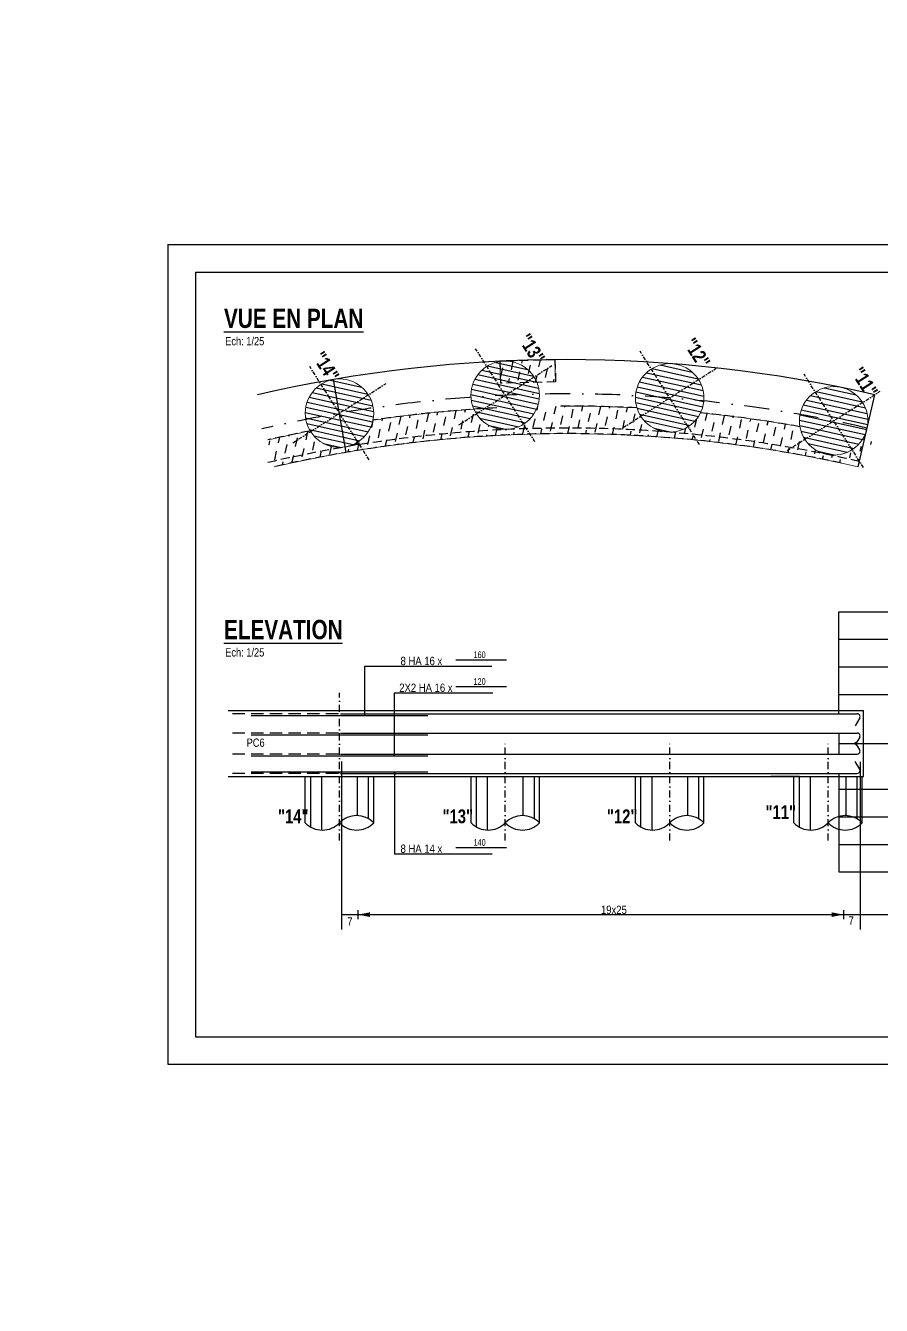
# Model space of a CAD drawing. Header units: centimetres. Extents: x 20328 to 51171, y -21855 to -16644.
# Drawn here: x 31953 to 33502, y -18962 to -16644 of the extents above; entities that cross this region are included whole.
import ezdxf
from ezdxf.enums import TextEntityAlignment as Align

# ---------------------------------------------------------------- set-up
doc = ezdxf.new("R2010")
doc.units = ezdxf.units.CM
doc.header["$LTSCALE"] = 25.4
doc.linetypes.add('CACHEX2', pattern=[19.049999999999997, 12.7, -6.35])
doc.linetypes.add('TIRETPTX2', pattern=[50.8, 25.4, -12.7, 0, -12.7])
for name, color, linetype in [('01_cote_gen', 4, 'Continuous'), ('01_fenetres', 171, 'Continuous'), ('01_linteaux', 2, 'Continuous'), ('01_murs_sup', 2, 'CACHEX2'), ('01_poch_murs', 253, 'Continuous'), ('01_texte', 230, 'Continuous')]:
    doc.layers.add(name, color=color, linetype=linetype)
for name, color, linetype, lineweight in [('01_murs_coup', 5, 'Continuous', 60), ('01_PIEUX', 5, 'Continuous', 60), ('B Général', 7, 'Continuous', 5)]:
    doc.layers.add(name, color=color, linetype=linetype, lineweight=lineweight)
doc.styles.add('impact', font='impact.ttf')
doc.styles.add('MATTE_TXT', font='arial.ttf')
doc.styles.add('STYLE2', font='ARIALN.TTF')

msp = doc.modelspace()

# ---------------------------------------------------------------- hatches: boundary and pattern name
at = {"layer": '01_murs_sup', "ltscale": 3}
h = msp.add_hatch(dxfattribs=at)
h.set_pattern_fill('DASH', color=256, scale=5, angle=90.4827783316548)
h.set_pattern_definition([(90.48277833165473, (14459.82592534084, 23248.99848804933), (-16.00819875265826, 15.74067414996544), [15.875, -15.875])])
h.paths.add_polyline_path([(30311.9779265077, -17572.42931596035, 0.002531451353049674), (30287.41211974768, -17571.60152396928), (30266.27980001102, -17593.09300338281, -0.002574667747263947), (30291.04470196162, -17593.71831641072)])
h.paths.add_polyline_path([(30340.2725023565, -17543.65385250217, -0.006516405898975369), (30404.19841217061, -17547.67570505511, -0.04627340198228324), (30411.43881792212, -17538.80392805338), (30386.54178884568, -17514.32297126057, 0.004067861401506169), (30346.10749460005, -17511.90857705057), (30287.41211974768, -17571.60152396928, -0.002531451353049659), (30311.9779265077, -17572.42931596035)])
h.paths.add_polyline_path([(30346.10749460005, -17511.90857705057, 0.002955468585828464), (30316.70834640735, -17510.56721877399), (30257.3569823045, -17570.92730397415, -0.003096146297348388), (30287.41211974768, -17571.60152396928)])
h.paths.add_polyline_path([(30461.71848428635, -17520.57156239299, 0.007575990962309219), (30386.54178884568, -17514.32297126057), (30411.43881792212, -17538.80392805338, -0.2267463357051544)])
h.paths.add_polyline_path([(30482.56701491248, -17554.8963382013), (30499.11694618149, -17538.06512839585, 0.4142135623730951), (30411.43881792212, -17538.80392805338), (30421.89473368372, -17549.08510743438, -0.006200760919027776)])
h.paths.add_polyline_path([(30524.9117838674, -17527.60541993427, 0.001401672488549907), (30511.05597122326, -17525.92319063888), (30499.11694618149, -17538.06512839585, -0.09982294667140483), (30512.8527487642, -17558.3668033891, -0.0008315451278062832), (30520.9659585717, -17559.36121409434)])
h.paths.add_polyline_path([(27972.25502006764, -18516.2527981133), (27993.07693111149, -18536.72673912222), (28007.90288839383, -18521.64880353873), (27987.08097734997, -18501.17486252982)], flags=9)
h.paths.add_polyline_path([(28954.99488839165, -17942.06071135946), (28975.81679943551, -17962.53465236837), (28990.64275671782, -17947.45671678488), (28969.82084567397, -17926.98277577596)], flags=9)
h.paths.add_polyline_path([(29518.40861981643, -20956.75280732123), (29597.44367626726, -21034.46705170553), (29629.66140649249, -21001.70175690994), (29550.62635004167, -20923.98751252564)], flags=9)
h.paths.add_polyline_path([(27580.21025022123, -17779.35058250239), (27623.75676317994, -17822.16935806887), (27678.54963881629, -17766.44523617656), (27635.00312585759, -17723.62646061011)], flags=9)
h.paths.add_polyline_path([(27789.22150015241, -17567.53584916419), (27831.9532363832, -17609.55346432815), (27884.53750766672, -17556.07548368581), (27841.80577143592, -17514.05786852185)], flags=9)
h.paths.add_polyline_path([(28644.32806140557, -16697.36752952108), (28685.60641212168, -16737.95604775083), (28738.19068340519, -16684.47806710848), (28696.91233268907, -16643.88954887873)], flags=9)
h.paths.add_polyline_path([(29630.46661755684, -17879.94671618729), (29712.51485557673, -17897.47925502068), (29734.45650492322, -17794.79739672062), (29652.40826690333, -17777.26485788723)], flags=9)
h.paths.add_polyline_path([(31595.93884278206, -18192.71867867738), (31677.98708080195, -18210.25121751076), (31699.92873014846, -18107.5693592107), (31617.88049212856, -18090.03682037732)], flags=9)
h.paths.add_polyline_path([(31279.47902537702, -17991.91639288531), (31337.26871637961, -18048.74031840689), (31410.88669617647, -17973.87114550756), (31353.09700517385, -17917.04721998596)], flags=9)
h.paths.add_polyline_path([(31834.83228958178, -18589.34029985794), (31910.46605891755, -18663.71009849942), (31951.83043934031, -18621.64269930296), (31876.19667000453, -18547.27290066146)], flags=9)
h.paths.add_polyline_path([(32487.17179994563, -18530.1258974008), (32643.45736795592, -18683.79966410013), (32675.69661971104, -18651.01248200006), (32519.41105170073, -18497.33871530072)], flags=9)
h.paths.add_polyline_path([(31810.93355358171, -18429.95317607757), (32052.06015034262, -18667.05013165315), (32084.12722985872, -18634.43804798887), (31843.0006330978, -18397.34109241329)], flags=9)
h.paths.add_polyline_path([(32212.70331382975, -18892.34377743463), (32368.98888184006, -19046.01754413396), (32401.22813359517, -19013.23036203388), (32244.94256558488, -18859.55659533456)], flags=9)
h.paths.add_polyline_path([(31777.24159783004, -18464.1593775378), (31933.52716584033, -18617.83314423711), (31965.76641759545, -18585.04596213704), (31809.48084958514, -18431.37219543772)], flags=9)
h.paths.add_polyline_path([(32270.2940055815, -19017.52469975478), (32345.92777491727, -19091.89449839626), (32387.29215534005, -19049.8270991998), (32311.65838600427, -18975.4573005583)], flags=9)
h.paths.add_polyline_path([(32246.39526958143, -18858.13757597442), (32487.52186634235, -19095.23453154999), (32519.58894585844, -19062.62244788571), (32278.46234909752, -18825.52549231014)], flags=9)
h.paths.add_polyline_path([(28192.59515067659, -18655.43669002857), (28279.9993106072, -18741.38017572625), (28309.65122516884, -18711.22430455634), (28222.24706523821, -18625.28081885864)], flags=9)
h.paths.add_polyline_path([(28111.55013997697, -18681.73673234814), (28248.6945306491, -18816.58920378608), (28280.91226087433, -18783.82390899049), (28143.76787020219, -18648.97143755255)], flags=9)
h.paths.add_polyline_path([(28501.76037563679, -18928.33925490778), (28636.39689371288, -18927.13735211351), (28635.9735469957, -18879.71427579443), (28501.3370289196, -18880.91617858871)], flags=9)
h.paths.add_polyline_path([(27502.64653554363, -19897.39330361864), (27497.45485312376, -20031.9350555161), (27544.8445499126, -20033.76372395716), (27550.03623233248, -19899.2219720597)], flags=9)
h.paths.add_polyline_path([(28420.70627113675, -21271.00407036227), (28555.02803790397, -21280.28305427845), (28558.29637823769, -21232.97084294278), (28423.97461147046, -21223.6918590266)], flags=9)
h.paths.add_polyline_path([(29574.92539248204, -19249.70914525777), (29675.5457184983, -19147.37870107987), (29642.75853639824, -19115.13944932478), (29542.13821038197, -19217.46989350269)], flags=9)
h.paths.add_polyline_path([(29557.49390487807, -19198.56365588311), (29635.20814926235, -19119.52859943228), (29602.44285446676, -19087.31086920705), (29524.72861008247, -19166.34592565788)], flags=9)
h.paths.add_polyline_path([(27639.41997023204, -19180.96679873493), (27741.74311864178, -19281.5799509079), (27773.96084886701, -19248.81465611233), (27671.63770045725, -19148.20150393936)], flags=9)
h.paths.add_polyline_path([(27690.54387711441, -19163.5499636297), (27769.57893356523, -19241.264208014), (27801.79666379043, -19208.49891321842), (27722.76160733962, -19130.78466883411)], flags=9)
h.paths.add_polyline_path([(30303.6429579136, -18550.85540740789), (30416.32060987236, -18661.65002150008), (30445.97252443395, -18631.49415033016), (30333.29487247523, -18520.69953623794)], flags=9)
h.paths.add_polyline_path([(30339.9371570297, -18482.15193088653), (30477.08884346998, -18617.01157616774), (30509.32809522507, -18584.22439406768), (30372.17640878479, -18449.36474878647)], flags=9)
h.paths.add_polyline_path([(30407.50752666702, -18445.22558214609), (30514.82413486221, -18550.74874476066), (30544.47604942383, -18520.59287359071), (30437.15944122862, -18415.06971097615)], flags=9)
h.paths.add_polyline_path([(30796.5200168988, -18154.79311523839), (30785.92399001238, -18318.90911674645), (30831.78008176705, -18321.86978101242), (30842.37610865347, -18157.75377950438)], flags=9)
h.paths.add_polyline_path([(31214.96313779048, -18262.31764918568), (31148.21383614286, -18412.62023887169), (31190.21028548523, -18431.27084010977), (31256.95958713283, -18280.96825042374)], flags=9)
h.paths.add_polyline_path([(30791.27016124109, -19409.36953506338), (30810.65607841924, -19428.43148014127), (30825.48203570204, -19413.35354455827), (30806.09611852389, -19394.29159948037)], flags=9)
h.paths.add_polyline_path([(30716.34526312918, -19496.97809425094), (30737.16717417238, -19517.45203526053), (30751.99313145519, -19502.37409967754), (30731.17122041198, -19481.90015866793)], flags=9)
h.paths.add_polyline_path([(30679.81726593404, -19609.71985856617), (30701.1178415989, -19630.66446488633), (30715.94379888172, -19615.58652930333), (30694.64322321683, -19594.64192298316)], flags=9)
h.paths.add_polyline_path([(30780.27245658788, -19698.67914515673), (30801.57303225275, -19719.62375147688), (30816.39898953557, -19704.54581589387), (30795.09841387067, -19683.60120957371)], flags=9)
h.paths.add_polyline_path([(30848.74810399636, -19768.81533917941), (30869.57001503954, -19789.289280189), (30884.39597232236, -19774.21134460599), (30863.57406127917, -19753.73740359641)], flags=9)
h.paths.add_polyline_path([(30920.0520781229, -19838.9277009551), (30941.35265378776, -19859.87230727524), (30956.17861107059, -19844.79437169224), (30934.8780354057, -19823.84976537207)], flags=9)
h.paths.add_polyline_path([(31277.61862268389, -19790.41456035908), (31294.61121675361, -19807.12317888415), (31309.43717403642, -19792.04524330114), (31292.4445799667, -19775.33662477609)], flags=9)
h.paths.add_polyline_path([(31201.1842322249, -19866.72172879799), (31222.48480788976, -19887.66633511812), (31237.31076517258, -19872.58839953511), (31216.0101895077, -19851.64379321498)], flags=9)
h.paths.add_polyline_path([(31113.37695427617, -19936.05340942984), (31134.67752994104, -19956.99801574999), (31149.50348722386, -19941.920080167), (31128.20291155898, -19920.97547384683)], flags=9)
h.paths.add_polyline_path([(31008.3379286812, -19910.31123260768), (31030.11716896777, -19931.72650423841), (31044.94312625056, -19916.6485686554), (31023.16388596399, -19895.23329702468)], flags=9)
h.paths.add_polyline_path([(31289.39128392613, -19415.94549284188), (31307.98256369223, -19397.03824028419), (31292.90462810824, -19382.21228300236), (31274.31334834217, -19401.11953556006)], flags=9)
h.paths.add_polyline_path([(31344.41512202783, -19470.52776909963), (31363.47706838141, -19451.14185317586), (31348.39913377403, -19436.31589490085), (31329.33718742046, -19455.70181082464)], flags=9)
h.paths.add_polyline_path([(31431.25336441981, -19555.92204207615), (31450.31531077338, -19536.53612615238), (31435.23737616599, -19521.71016787738), (31416.17542981242, -19541.09608380115)], flags=9)
h.paths.add_polyline_path([(31399.6246237538, -19651.68149880779), (31418.21590476532, -19632.77424747471), (31403.13797015793, -19617.94828919971), (31384.54668914643, -19636.8555405328)], flags=9)
h.paths.add_polyline_path([(31232.6313714855, -19360.61211589846), (31251.69331656212, -19341.22619871905), (31236.61538097815, -19326.40024143724), (31217.55343590153, -19345.78615861664)], flags=9)
h.paths.add_polyline_path([(31160.64544045849, -19290.29992604964), (31180.17805084563, -19270.43534424853), (31165.10011526165, -19255.60938696671), (31145.56750487451, -19275.47396876782)], flags=9)
h.paths.add_polyline_path([(31059.42331102793, -19239.86056485475), (31078.48525610455, -19220.47464767536), (31063.40732052058, -19205.64869039353), (31044.34537544396, -19225.03460757295)], flags=9)
h.paths.add_polyline_path([(30949.66651441319, -19273.79009955276), (30969.05243159258, -19292.85204462937), (30983.8783888744, -19277.7741090454), (30964.492471695, -19258.71216396877)], flags=9)
h.paths.add_polyline_path([(30886.51513325543, -19338.01478595734), (30901.5930688394, -19352.84074323915), (30916.41902612122, -19337.76280765517), (30901.34109053724, -19322.93685037336)], flags=9)
h.paths.add_polyline_path([(31234.18925258745, -20656.73727107184), (31346.8669045462, -20767.53188516401), (31376.51881910782, -20737.37601399409), (31263.84116714905, -20626.5813999019)], flags=9)
h.paths.add_polyline_path([(31270.50503419584, -20588.01914205173), (31407.64942486797, -20722.87161348965), (31439.86715509319, -20690.10631869406), (31302.72276442108, -20555.25384725613)], flags=9)
h.paths.add_polyline_path([(31338.05382134085, -20551.10744581002), (31445.37042953607, -20656.6306084246), (31475.02234409767, -20626.47473725467), (31367.70573590247, -20520.9515746401)], flags=9)
h.paths.add_polyline_path([(27823.7967137839, -18328.3673217529), (27917.2538065762, -18420.26258521892), (27971.88428483368, -18364.70362077145), (27878.42719204138, -18272.80835730544)], flags=9)
h.paths.add_polyline_path([(28102.59934866263, -18201.38074030917), (28195.73713706156, -18292.96203550935), (28250.33513584325, -18237.43610255087), (28157.19734744433, -18145.85480735069)], flags=9)
edge = h.paths.add_edge_path()
edge.add_line((30555.38919843256, -17563.88562977775), (30559.78326997803, -17532.18875082644))
edge.add_arc((30217.94481633492, -19998.05940721048), 2489.452072727042, 82.10750877364764, 82.9170000000046)
edge.add_line((30524.9117838674, -17527.60541993427), (30520.96595857169, -17559.36121409434))
edge.add_arc((30217.9448163349, -19998.05940721195), 2457.452072728496, 82.10750877365189, 82.9170000000081, ccw=False)
h = msp.add_hatch(dxfattribs=at)
h.set_pattern_fill('DASH', color=256, scale=4.999999999999999, angle=77.50659548739159)
h.set_pattern_definition([(77.50659548739159, (24546.56230170165, 30242.93734363807), (-12.06489978886831, 18.93328928328528), [15.87499999999999, -15.87499999999999])])
h.paths.add_polyline_path([(32911.37720146558, -17249.08126737113, 7.789814527231947e-05), (32910.60153330435, -17249.08769498211), (32871.51430050144, -17250.12146568588), (32896.58988947995, -17289.47225917668), (32912.43437072464, -17289.05320775368)])
h.paths.add_polyline_path([(32885.17087177784, -17271.55254419615), (32871.51430050144, -17250.12146568588), (32821.02007984075, -17251.45692594453, 0.0003011553045554507), (32818.02427500114, -17251.59195850714, -0.2613924196943135), (32871.50340842728, -17280.26189064015)])
h.paths.add_polyline_path([(32896.58988947995, -17289.47225917668), (32885.17087177784, -17271.55254419615), (32871.50340842728, -17280.26189064015, -0.04433632417179281), (32876.55855630318, -17290.00204355665)])
h.paths.add_polyline_path([(32871.50340842728, -17280.26189064015, 0.2613924196927908), (32818.0242750015, -17251.59195850711, 0.0001685235569896245), (32816.3479235891, -17251.66909613789), (32818.19585039656, -17291.5456078162), (32855.33755406633, -17290.56329204737)])
h.paths.add_polyline_path([(32816.3479235891, -17251.66909613789, 0.0001686728783970372), (32814.67013928328, -17251.74743362048, 0.01316768231005986), (32811.42134566935, -17252.07253324518), (32812.46932665218, -17291.69706168122), (32818.19585039656, -17291.5456078162)])
h = msp.add_hatch(dxfattribs=at)
h.set_pattern_fill('DASH', color=256, scale=4.999999999999999, angle=77.50659548739159)
h.set_pattern_definition([(77.50659548739159, (13783.04399605788, 47133.98570317073), (-12.06489978886831, 18.93328928328528), [15.87499999999999, -15.87499999999999])])
edge = h.paths.add_edge_path()
edge.add_line((32391.45286364094, -17394.40503802159), (32402.68016370106, -17443.12821252163))
edge.add_arc((32931.58750761431, -19738.43025985033), 2355.452072727606, 77.7845747491304, 102.97618284423982, ccw=False)
edge.add_line((33429.97273609598, -17436.30805828326), (33489.2746264976, -17398.51898981867))
edge.add_arc((32931.58750773159, -19738.43025934435), 2405.45207220822, 76.59440141674703, 77.11280881533791)
edge.add_arc((33416.07256376458, -17359.81768194765), 62.00000000013043, -57.493404512558016, -32.981961501997375, ccw=False)
edge.add_arc((33416.07256376468, -17359.81768194775), 61.99999999998544, -170.04352053426692, -57.49340451260838, ccw=False)
edge.add_arc((32931.58750761404, -19738.43025985196), 2405.45207272925, 79.86170914847517, 84.1958088152955)
edge.add_arc((33119.07557130604, -17318.22948483954), 62.00000000005736, -57.49340451260838, -25.898961502016277, ccw=False)
edge.add_arc((33119.07557130605, -17318.22948483961), 61.99999999998544, -162.96052053429014, -57.49340451260838, ccw=False)
edge.add_arc((32931.5875076145, -19738.43025984572), 2405.452072723, 86.94470914846958, 91.27880881530027)
edge.add_arc((32819.21697384298, -17313.58048542529), 61.99999999988232, -57.493404512645384, -18.815961501985726, ccw=False)
edge.add_arc((32819.21697384288, -17313.58048542521), 62.00000000001454, -155.87752053420354, -57.49340451260838, ccw=False)
edge.add_arc((32931.5875076146, -19738.43025985265), 2405.452072729927, 94.02770914846808, 98.36180881528674)
edge.add_arc((32521.07347266628, -17345.94164075509), 61.99999999997031, -57.49340451261179, -11.732961502042087, ccw=False)
edge.add_arc((32521.07347266625, -17345.94164075505), 62.00000000001454, -148.79452053418743, -57.49340451260838, ccw=False)
edge.add_arc((32931.58750762543, -19738.43025990199), 2405.452072780447, 101.110709148482, 102.9761828442427)
at = {"layer": '01_poch_murs'}
h = msp.add_hatch(dxfattribs=at)
h.set_pattern_fill('ANSI31', color=256, scale=3, angle=-57.4934045126084)
h.set_pattern_definition([(347.5065954873915, (27929.95317129511, 22752.54934049674), (2.06051684832509, 9.299456721646077), [])])
h.paths.add_polyline_path([(32873.37526457231, -17280.20462825001, 0.4142135623730951), (32787.77023520286, -17261.23678845067), (32821.08882998792, -17313.52322303507)])
h.paths.add_polyline_path([(32821.08882998792, -17313.52322303507), (32787.77023520286, -17261.23678845067, 0.4142135623730951), (32768.8023954035, -17346.84181782012)])
h.paths.add_polyline_path([(32873.37526457231, -17280.20462825001), (32821.08882998792, -17313.52322303507), (32854.40742477297, -17365.80965761947, 0.4142135623730951)])
h.paths.add_polyline_path([(32854.40742477297, -17365.80965761947), (32821.08882998792, -17313.52322303507), (32768.8023954035, -17346.84181782012, 0.4142135623730951)])
h = msp.add_hatch(dxfattribs=at)
h.set_pattern_fill('ANSI31', color=256, scale=3, angle=-57.4934045126084)
h.set_pattern_definition([(347.5065954873915, (28227.93991261331, 22747.84307869224), (2.06051684832509, 9.299456721646077), [])])
h.paths.add_polyline_path([(33171.36200589049, -17284.91089005451, 0.4142135623730951), (33085.75697652104, -17265.94305025517), (33119.07557130609, -17318.22948483957)])
h.paths.add_polyline_path([(33119.07557130609, -17318.22948483957), (33085.75697652104, -17265.94305025517, 0.4142135623730951), (33066.78913672169, -17351.54807962463)])
h.paths.add_polyline_path([(33171.36200589049, -17284.91089005451), (33119.07557130609, -17318.22948483957), (33152.39416609115, -17370.51591942398, 0.4142135623730951)])
h.paths.add_polyline_path([(33152.39416609115, -17370.51591942398), (33119.07557130609, -17318.22948483957), (33066.78913672169, -17351.54807962463, 0.4142135623730951)])
h = msp.add_hatch(dxfattribs=at)
h.set_pattern_fill('ANSI31', color=256, scale=3, angle=-57.4934045126084)
h.set_pattern_definition([(347.5065954873915, (27629.93781397345, 22720.13092277672), (2.06051684832509, 9.299456721646077), [])])
h.paths.add_polyline_path([(32573.35990725063, -17312.62304597002, 0.4142135623730951), (32487.75487788116, -17293.65520617068), (32521.07347266622, -17345.94164075507)])
h.paths.add_polyline_path([(32521.07347266622, -17345.94164075507), (32487.75487788116, -17293.65520617068, 0.4142135623730951), (32468.78703808182, -17379.26023554013)])
h.paths.add_polyline_path([(32573.35990725063, -17312.62304597002), (32521.07347266622, -17345.94164075507), (32554.39206745128, -17398.22807533947, 0.4142135623730951)])
h.paths.add_polyline_path([(32554.39206745128, -17398.22807533947), (32521.07347266622, -17345.94164075507), (32468.78703808182, -17379.26023554013, 0.4142135623730951)])
h = msp.add_hatch(dxfattribs=at)
h.set_pattern_fill('ANSI31', color=256, scale=3, angle=-57.4934045126084)
h.set_pattern_definition([(347.5065954873915, (28524.93690507191, 22706.25488158409), (2.06051684832509, 9.299456721646077), [])])
h.paths.add_polyline_path([(33468.35899834911, -17326.49908716267, 0.4142135623730951), (33382.75396897965, -17307.53124736332), (33416.07256376471, -17359.81768194772)])
h.paths.add_polyline_path([(33416.07256376471, -17359.81768194772), (33382.75396897965, -17307.53124736332, 0.4142135623730951), (33363.78612918031, -17393.13627673278)])
h.paths.add_polyline_path([(33468.35899834911, -17326.49908716267), (33416.07256376471, -17359.81768194772), (33449.39115854977, -17412.10411653212, 0.4142135623730951)])
h.paths.add_polyline_path([(33449.39115854977, -17412.10411653212), (33416.07256376471, -17359.81768194772), (33363.78612918031, -17393.13627673278, 0.4142135623730951)])
at = {"layer": '01_poch_murs', "ltscale": 3}
h = msp.add_hatch(color=256, dxfattribs=at)
h.dxf.hatch_style = 1
h.paths.add_polyline_path([(32557.2921097027, -17402.77907367687), (32554.39206745128, -17398.22807533947, -0.09968255026306996), (32531.55848716054, -17407.0486327532, -0.00275693657814753)])

# ---------------------------------------------------------------- linework, layer by layer
at = {"layer": '01_cote_gen', "ltscale": 3}
for p, q in [((32533.24961853064, -17416.90459920446), (32510.58845817199, -17284.834648757)), ((33353.81223277291, -18004.33994296742), (33301.93940133967, -18004.33994296742))]:
    msp.add_line(p, q, dxfattribs=at)
at = {"layer": '01_fenetres', "ltscale": 30}
for p, q in [((32260.30396148036, -17090.41257461515), (34260.30396148036, -17090.41257461515)), ((32260.30396148036, -17090.41257461515), (32260.30396148036, -18475.41257461515)), ((32260.30396148036, -18475.41257461515), (34260.30396148036, -18475.41257461515))]:
    msp.add_line(p, q, dxfattribs=at)
at = {"layer": '01_linteaux', "linetype": 'TIRETPTX2', "ltscale": 0.01}
for p, q in [((32875.08251289812, -17397.84900842165), (32767.60317488181, -17229.18309040743)), ((33172.81524031426, -17402.56244384668), (33065.33590229794, -17233.89652583248)), ((32574.81314167439, -17430.27459976218), (32467.33380365807, -17261.60868174797)), ((32737.00988488286, -17367.2557184227), (32905.67580289707, -17259.77638040639)), ((33034.74261229899, -17371.96915384773), (33203.4085303132, -17264.48981583142)), ((32436.74051365914, -17399.68130976325), (32605.40643167336, -17292.20197174694)), ((32436.74051365913, -17399.68130976323), (32605.40643167333, -17292.20197174691)), ((33469.81223277286, -17444.15064095483), (33362.33289475655, -17275.48472294062)), ((33331.7396047576, -17413.55735095589), (33500.40552277182, -17306.07801293957))]:
    msp.add_line(p, q, dxfattribs=at)
at = {"layer": '01_linteaux'}
for p, q in [((33460.49485152843, -17443.12821252181), (33490.58401568724, -17312.55010486122)), ((32732.04266279643, -17792.50657708004), (32823.31133470513, -17792.50657708004)), ((32732.04266279643, -17841.02341250544), (32823.31133470513, -17841.02341250544)), ((32319.2999969823, -17884.33994296742), (32459.07347266626, -17884.33994296742)), ((32361.07347266626, -17893.60032049551), (32681.07347266626, -17893.60032049552)), ((32459.07347266626, -17884.33994296742), (33469.81223277286, -17884.33994296742)), ((32523.07347266626, -17890.33994296742), (33458.81223277286, -17890.33994296742)), ((33469.81223277286, -18004.33994296742), (33469.81223277286, -17884.33994296742)), ((33463.14235979178, -17897.83994296742), (33454.9724868107, -17911.99057806203)), ((32361.07347266626, -17928.60032049551), (32681.07347266626, -17928.60032049552)), ((32523.07347266626, -17925.33994296742), (33458.81223277286, -17925.33994296742)), ((33463.14235979178, -17932.83994296742), (33454.9724868107, -17946.99057806203)), ((33463.14235979178, -17955.83994296742), (33454.9724868107, -17941.68930787281)), ((32523.07347266625, -17963.33994296741), (33458.81223277286, -17963.33994296742)), ((32361.07347266626, -17966.6003204955), (32681.07347266626, -17966.60032049551)), ((33463.14235979178, -17990.83994296742), (33454.9724868107, -17976.68930787281)), ((32319.2999969823, -18004.33994296742), (33469.81223277286, -18004.33994296742)), ((32361.07347266626, -17995.69327105608), (32681.07347266626, -17995.69327105609)), ((32459.07347266626, -18088.04402841406), (32459.07347266627, -18004.33994296742)), ((32523.07347266625, -17998.33994296741), (33458.81223277286, -17998.33994296742)), ((32583.07347266626, -18088.04402841406), (32583.07347266627, -18004.33994296742)), ((32759.39885378932, -18088.04402841403), (32759.3988537893, -18004.33994296742)), ((32883.39885378932, -18088.04402841403), (32883.39885378931, -18004.33994296742)), ((33057.0755713061, -18088.04402841403), (33057.07557130608, -18004.33994296742)), ((33181.0755713061, -18088.04402841403), (33181.07557130609, -18004.33994296742)), ((33343.81223277288, -18088.04402841408), (33343.81223277288, -18004.33994296742)), ((33467.81223277288, -18088.04402841408), (33467.81223277289, -18004.33994296743)), ((32732.04266279643, -18132.50981244698), (32823.31133470513, -18132.50981244698))]:
    msp.add_line(p, q, dxfattribs=at)
at = {"layer": '01_linteaux', "linetype": 'TIRETPTX2', "ltscale": 0.02}
for p, q in [((32521.07347266624, -18120.03780443194), (32521.07347266626, -17852.29276839145)), ((32821.39885378933, -18120.03780443191), (32821.39885378932, -17938.70618944571)), ((33119.0755713061, -18120.03780443191), (33119.07557130609, -17938.70618944571)), ((33405.81223277289, -18120.03780443191), (33405.81223277289, -17938.70618944571))]:
    msp.add_line(p, q, dxfattribs=at)
at = {"layer": '01_linteaux'}
for centre, radius, start, end in [((32931.58750761431, -19738.4302598502), 2489.452072727486, 77.02381715582501, 102.976182844175), ((33458.81223277286, -17895.33994296742), 5, 329.9999999999699, 90), ((33458.81223277286, -17930.33994296742), 5, 329.9999999999699, 90), ((33458.81223277286, -17958.33994296742), 5, 270, 30.00000000004976), ((33458.81223277286, -17993.33994296742), 5, 270, 30.00000000004976), ((32552.07347266627, -18118.18375946915), 43.23659778560273, 44.19387071995367, 135.8061292800463), ((32852.39885378934, -18118.18375946915), 43.23659778560273, 44.19387071995325, 135.8061292800467), ((33150.07557130612, -18118.18375946915), 43.23659778560273, 44.19387071995367, 135.8061292800463), ((33436.81223277289, -18118.18375946916), 43.23659778560273, 44.19387071995382, 135.8061292800462), ((32490.07347266627, -18057.90429735894), 43.23659778560273, 224.1938707199531, 315.8061292800463), ((32552.07347266627, -18057.90429735894), 43.23659778560273, 224.1938707199531, 315.8061292800463), ((32790.39885378934, -18057.90429735894), 43.23659778560273, 224.1938707199529, 315.8061292800467), ((32852.39885378934, -18057.90429735894), 43.23659778560273, 224.1938707199529, 315.8061292800467), ((33088.07557130612, -18057.90429735894), 43.23659778560273, 224.1938707199531, 315.8061292800463), ((33150.07557130612, -18057.90429735894), 43.23659778560273, 224.1938707199531, 315.8061292800463), ((33374.81223277289, -18057.90429735895), 43.23659778560273, 224.1938707199529, 315.8061292800462), ((33436.81223277289, -18057.90429735895), 43.23659778560273, 224.1938707199529, 315.8061292800462)]:
    msp.add_arc(centre, radius, start, end, dxfattribs=at)
at = {"layer": '01_linteaux', "linetype": 'TIRETPTX2', "ltscale": 0.07}
msp.add_arc((32931.5875076143, -19738.43025985019), 2427.452072727486, 77.02381715582501, 103.1171456922811, dxfattribs=at)
at = {"layer": '01_murs_coup', "linetype": 'Continuous', "lineweight": 5}
for radius, start, end in [(2405.452072727486, 92.995757743886, 98.36180881527298), (2405.452072727486, 86.94470914840933, 90.23956881697163), (2405.452072727486, 79.86170914860946, 84.19580881529932), (2405.452072727486, 101.1107091485307, 102.976182844175), (2355.452072727486, 77.02381715582501, 102.976182844175), (2405.452072727486, 77.02381715582501, 77.11280881542622)]:
    msp.add_arc((32931.5875076143, -19738.43025985019), radius, start, end, dxfattribs=at)
at = {"layer": '01_murs_sup', "ltscale": 0.05}
for p, q in [((32911.37682915361, -17249.06719012468), (32811.41178508115, -17251.71104405224)), ((32811.41178508115, -17251.71104405224), (32812.46932665218, -17291.69706168122)), ((32911.3768291536, -17249.06719012468), (32912.43437072464, -17289.05320775368)), ((32912.43437072464, -17289.05320775368), (32812.46932665218, -17291.69706168122))]:
    msp.add_line(p, q, dxfattribs=at)
at = {"layer": '01_murs_sup', "ltscale": 0.07}
for p, q in [((32519.07347266626, -17890.33994296742), (32321.19954901369, -17890.33994296742)), ((32519.07347266626, -17925.33994296742), (32321.19954901369, -17925.33994296742)), ((32519.07347266626, -17963.33994296741), (32321.19954901369, -17963.33994296741)), ((32519.07347266626, -17998.33994296741), (32321.19954901369, -17998.33994296741))]:
    msp.add_line(p, q, dxfattribs=at)
at = {"layer": '01_murs_sup', "ltscale": 0.05}
for radius, start, end in [(2405.452072727486, 92.995757743886, 98.36180881527298), (2405.452072727486, 86.94470914840933, 90.23956881697163), (2405.452072727486, 79.86170914860946, 84.19580881529932), (2365.452072727486, 77.02381715582501, 103.3094036024458), (2405.452072727486, 101.1107091485307, 102.976182844175), (2355.452072727486, 77.7845747491818, 102.976182844175)]:
    msp.add_arc((32931.58750761431, -19738.4302598502), radius, start, end, dxfattribs=at)
at = {"layer": '01_PIEUX', "linetype": 'Continuous', "lineweight": 5}
for centre in [(32821.08882998792, -17313.52322303507), (33119.07557130609, -17318.22948483957), (32521.07347266622, -17345.94164075507), (33416.07256376471, -17359.81768194772)]:
    msp.add_circle(centre, 61.99999999999999, dxfattribs=at)
msp.add_arc((32931.5875076143, -19738.43025985019), 2405.452072727486, 101.1107091485307, 102.976182844175, dxfattribs=at)
at = {"layer": '01_poch_murs'}
for p, q in [((32469.07347266628, -18095.69852162764), (32469.07347266629, -18004.3399429674)), ((32489.07347266629, -18101.12932932044), (32489.07347266629, -18004.3399429674)), ((32553.07347266627, -18004.3399429674), (32553.07347266627, -18074.95872750762)), ((32573.07347266627, -18004.3399429674), (32573.07347266627, -18080.3895352004)), ((32769.39885378937, -18095.69852162761), (32769.39885378937, -18004.33994296742)), ((32789.39885378937, -18101.12932932041), (32789.39885378937, -18004.33994296742)), ((32853.39885378936, -18004.33994296742), (32853.39885378936, -18074.95872750759)), ((32873.39885378936, -18004.33994296742), (32873.39885378936, -18080.38953520037)), ((33067.07557130614, -18095.69852162761), (33067.07557130615, -18004.33994296742)), ((33087.07557130614, -18101.12932932041), (33087.07557130615, -18004.33994296742)), ((33151.07557130614, -18004.33994296742), (33151.07557130614, -18074.95872750759)), ((33171.07557130614, -18004.33994296742), (33171.07557130614, -18080.38953520037)), ((33353.8122327729, -18095.69852162765), (33353.81223277291, -18004.33994296742)), ((33373.8122327729, -18101.12932932045), (33373.81223277291, -18004.33994296742)), ((33437.81223277289, -18004.33994296742), (33437.81223277289, -18074.95872750763)), ((33457.81223277289, -18004.33994296742), (33457.81223277289, -18080.38953520042))]:
    msp.add_line(p, q, dxfattribs=at)
at = {"layer": '01_texte', "ltscale": 30}
for p, q in [((32210.30396148036, -17040.41257461515), (33260.30396148036, -17040.41257461515)), ((32210.30396148036, -17040.41257461515), (32210.30396148036, -18525.41257461515)), ((32210.30396148036, -17040.41257461515), (34310.30396148036, -17040.41257461515)), ((33425.26465872023, -17890.33994296742), (33425.26465872023, -17705.58166722278)), ((33425.26465872023, -17705.58166722278), (33884.24985524843, -17705.58166722278)), ((33425.26465872023, -17755.58166722278), (33912.8711402248, -17755.58166722278)), ((32567.09064214063, -17893.60032049551), (32567.09064214063, -17804.02675968067)), ((32567.09064214063, -17804.02675968067), (32796.70449711068, -17804.02675968067)), ((33425.26465872023, -17805.58166722278), (33936.96843919775, -17805.58166722278)), ((32620.48920121585, -17966.60032049551), (32620.48920121585, -17852.54359510606)), ((32620.48920121585, -17852.54359510606), (32798.64623819391, -17852.54359510606)), ((33425.26465872023, -17855.58166722278), (33966.88214603337, -17855.58166722278)), ((33425.26465872023, -17925.33994296742), (33425.26465872023, -17963.33994296742)), ((33425.26465872023, -17944.33994296742), (33826.49558134537, -17944.33994296742)), ((32620.48920121585, -17995.69327105609), (32620.48920121585, -18144.0299950476)), ((33425.26465872023, -17998.33994296742), (33425.26465872023, -18177.02371419055)), ((33425.26465872023, -18027.02371419055), (33966.88214603337, -18027.02371419055)), ((33425.26465872023, -18077.02371419055), (33936.96843919775, -18077.02371419055)), ((33425.26465872023, -18127.02371419055), (33912.8711402248, -18127.02371419055)), ((32620.48920121585, -18144.0299950476), (32797.77726065999, -18144.0299950476)), ((33425.26465872023, -18177.02371419055), (33884.24985524843, -18177.02371419055)), ((32210.30396148036, -18525.41257461515), (34310.30396148036, -18525.41257461515))]:
    msp.add_line(p, q, dxfattribs=at)
at = {"layer": '01_texte', "linetype": 'Continuous'}
for p, q in [((32524.54725463965, -17976.58038951577), (32524.54725463964, -18281.32450446565)), ((33463.81223277286, -17977.36610860531), (33463.81223277286, -18281.32450446565)), ((32524.54725463964, -18254.27363240003), (33463.81223277286, -18254.27363240003)), ((32554.54725463965, -18246.27363240004), (32554.54725463965, -18262.27363240004)), ((33433.81223277286, -18246.27363240003), (33433.81223277286, -18262.27363240003)), ((33463.81223277286, -18254.27363240003), (33918.89695099843, -18254.27363240003))]:
    msp.add_line(p, q, dxfattribs=at)
for points in [[(32554.54725463965, -18254.27363240004), (32576.24725463965, -18250.07363240004), (32576.24725463965, -18254.27363240004)], [(32554.54725463965, -18254.27363240003), (32576.24725463965, -18258.47363240004), (32576.24725463965, -18254.27363240004)], [(33433.81223277283, -18254.27363240003), (33412.11223277282, -18250.07363240003), (33412.11223277282, -18254.27363240003)], [(33433.81223277283, -18254.27363240001), (33412.11223277282, -18258.47363240002), (33412.11223277282, -18254.27363240003)]]:
    msp.add_solid(points, dxfattribs=at)
at = {"layer": 'B Général', "color": 7, "linetype": 'Continuous', "lineweight": 5}
for p, q in [((32811.41178508115, -17251.71104405224), (32812.46932665218, -17291.69706168122)), ((32911.37682915361, -17249.06719012468), (32912.43437072464, -17289.05320775368))]:
    msp.add_line(p, q, dxfattribs=at)

# ---------------------------------------------------------------- texts
at = {"layer": '01_texte', "style": 'impact'}
for s, p in [('%%UVUE EN PLAN', (32312.00280954331, -17202.04044683534)), ('%%UELEVATION', (32312.00280954331, -17765.81141951011))]:
    msp.add_text(s, height=35, dxfattribs=at).set_placement(p, align=Align.BOTTOM_LEFT)
for s, rotation, p in [('"13"', 302.5065955390583, (32852.5066230165, -17239.75740958631)), ('"12"', 302.5065955390583, (33151.81821237773, -17247.50375828868)), ('"14"', 302.5065955390583, (32479.96330074913, -17272.00829734864)), ('"11"', 302.5065955390583, (33455.31572022456, -17300.36497844923)), ('"11"', 5.169332623788947e-08, (33320.19853981529, -18088.628885128)), ('"14"', 5.169332623788947e-08, (32437.42900686733, -18096.19787898036)), ('"13"', 5.169332623788947e-08, (32735.36008080048, -18096.19787898036)), ('"12"', 5.169332623788947e-08, (33033.03679831726, -18096.19787898036))]:
    msp.add_text(s, height=25, rotation=rotation, dxfattribs=at).set_placement(p, align=Align.BOTTOM_CENTER)
at = {"layer": '01_texte', "style": 'MATTE_TXT', "width": 0.8}
for s, p in [('Ech: 1/25', (32349.61232100971, -17227.45280488353)), ('Ech: 1/25', (32349.61232100971, -17791.22377755831)), ('PC6', (32369.2734054383, -17954.79222464295))]:
    msp.add_text(s, height=15, dxfattribs=at).set_placement(p, align=Align.BOTTOM_CENTER)
at = {"layer": '01_texte', "style": 'STYLE2', "width": 0.8}
for s, p in [('160', (32785.79558447121, -17789.51780393259)), ('120', (32785.79558447121, -17838.03463935799)), ('140', (32785.79558447121, -18129.52103929953))]:
    msp.add_text(s, height=12, dxfattribs=at).set_placement(p, align=Align.RIGHT)
at = {"layer": '01_texte', "style": 'STYLE2'}
for s, p in [('8 HA 16 x', (32707.16208981054, -17802.26707576638)), ('2X2 HA 16 x', (32725.85656975318, -17850.78391119178)), ('8 HA 14 x', (32707.16208981054, -18142.27031113332)), ('19x25', (33041.40323211487, -18253.00958547028)), ('7', (32544.61141132982, -18274.43137467469)), ('7', (33452.60373316803, -18272.32605038621))]:
    msp.add_text(s, height=15, dxfattribs=at).set_placement(p, align=Align.RIGHT)

doc.saveas('drawing.dxf')
